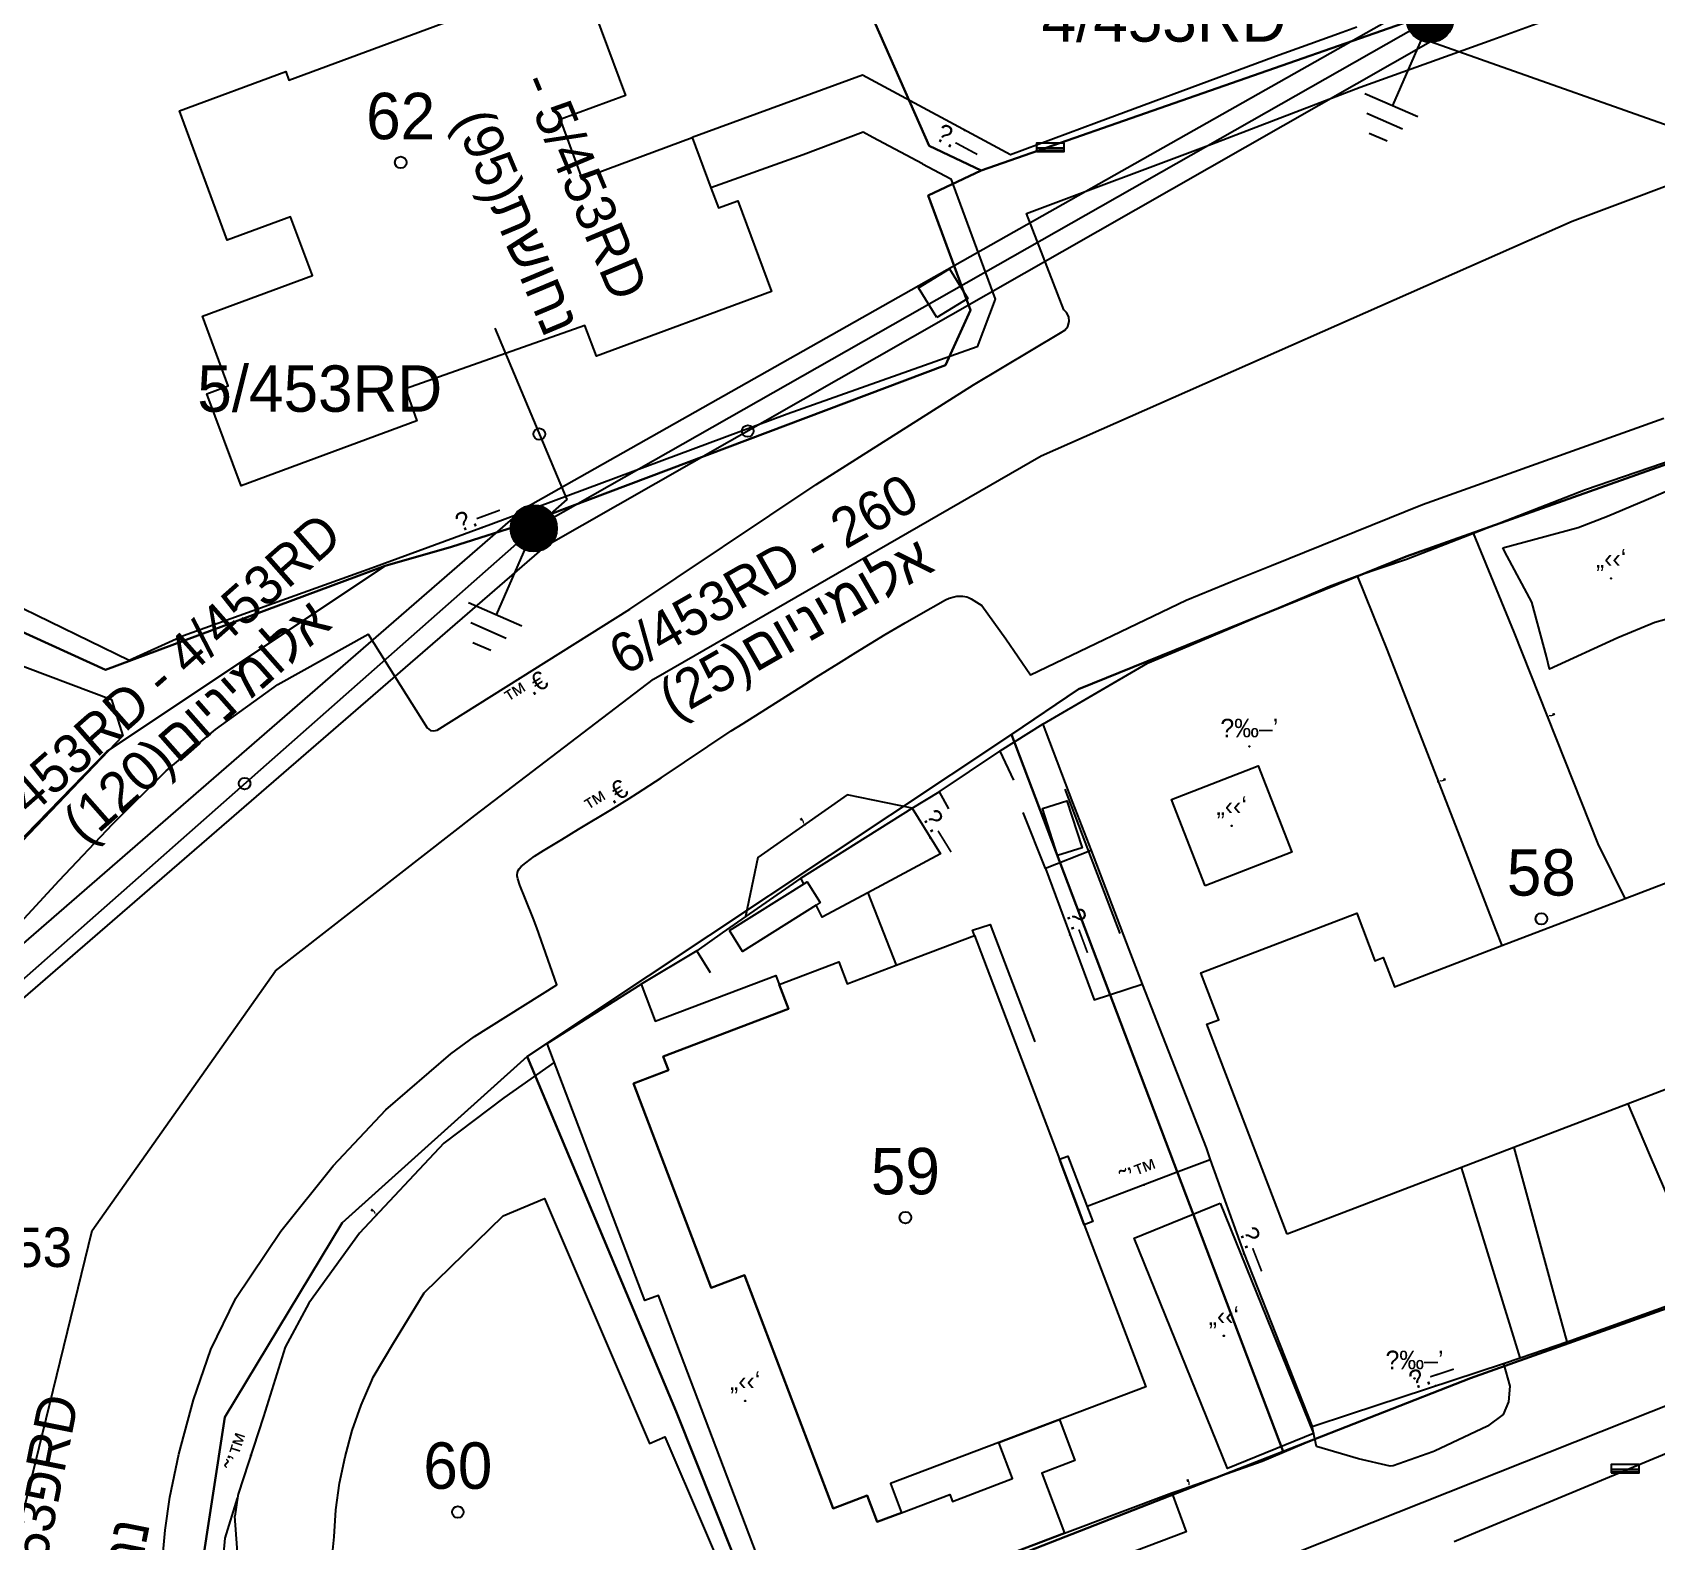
# Model space of a CAD drawing. Header units: metres. Extents: x 218299 to 220222, y 572714 to 574340.
# Drawn here: x 219449.9 to 219519.9, y 573747.2 to 573812.2 of the extents above; entities that cross this region are included whole.
import ezdxf
from ezdxf.enums import TextEntityAlignment as Align

# ---------------------------------------------------------------- set-up
doc = ezdxf.new("R2010")
doc.units = ezdxf.units.M
doc.header["$MEASUREMENT"] = 0
for name, color, linetype in [('1602', 44, 'Continuous'), ('1603', 44, 'Continuous'), ('6011', 10, 'Continuous'), ('6021', 110, 'Continuous'), ('6031', 254, 'Continuous'), ('6151', 102, 'CABLEUNDEXIST03'), ('6241', 7, 'Continuous'), ('6360', 7, 'Continuous'), ('6561', 7, 'Continuous'), ('6901', 3, 'Continuous'), ('6910', 102, 'Continuous'), ('6911', 3, 'Continuous'), ('A_POINTS', 2, 'Continuous'), ('M2200', 253, 'Continuous'), ('M2207', 253, 'Continuous'), ('M2401', 7, 'Continuous'), ('M2404', 7, 'Continuous'), ('M2407', 253, 'Continuous'), ('M2408', 253, 'Continuous'), ('M2412', 253, 'Continuous'), ('M2420', 253, 'Continuous'), ('M2601', 253, 'Continuous'), ('M2602', 253, 'Continuous'), ('M2605', 253, 'Continuous'), ('M2612', 253, 'Continuous'), ('M2804', 253, 'Continuous'), ('M5202', 253, 'Continuous')]:
    doc.layers.add(name, color=color, linetype=linetype)
doc.styles.add('HEBTXT', font='HEBTXT')
doc.styles.add('MAVAT_HEBTXT', font='HEBTXT')
doc.linetypes.add('CABLEUNDEXIST03', pattern='A,3.5,[222,elecad.shx,S=0.01,R=0,X=0,Y=0],1.5', length=5)

# ---------------------------------------------------------------- blocks, each defined once
blk = doc.blocks.new('6901')
at = {"layer": 'A_POINTS'}
blk.add_circle((0, 0), 0.25, dxfattribs=at)
at = {"color": 0, "style": 'HEBTXT', "flags": 1}
blk.add_attdef('CODE', (-2.918, 6.399), '', height=1.7, dxfattribs=at)
at = {"color": 0, "style": 'HEBTXT'}
for tag, p in [('PATH', (0.169, 4.708)), ('HTCH', (0.169, 2.708))]:
    blk.add_attdef(tag, text='', height=1.7, dxfattribs=at).set_placement(p, align=Align.MIDDLE_CENTER)
blk = doc.blocks.new('6910')
at = {"layer": 'A_POINTS'}
blk.add_circle((0, 0), 0.25, dxfattribs=at)
at = {"color": 0, "style": 'HEBTXT', "flags": 1}
blk.add_attdef('CODE', (-2.918, 6.399), '', height=1.7, dxfattribs=at)
at = {"color": 0, "style": 'HEBTXT'}
for tag, p in [('PATH', (0.169, 4.708)), ('HTCH', (0.169, 2.708))]:
    blk.add_attdef(tag, text='', height=1.7, dxfattribs=at).set_placement(p, align=Align.MIDDLE_CENTER)
blk = doc.blocks.new('6911')
at = {"layer": 'A_POINTS'}
blk.add_circle((0, 0), 0.25, dxfattribs=at)
at = {"color": 0, "style": 'HEBTXT', "flags": 1}
blk.add_attdef('CODE', (-2.918, 6.399), '', height=1.7, dxfattribs=at)
at = {"color": 0, "style": 'HEBTXT'}
for tag, p in [('PATH', (0.169, 4.708)), ('HTCH', (0.169, 2.708))]:
    blk.add_attdef(tag, text='', height=1.7, dxfattribs=at).set_placement(p, align=Align.MIDDLE_CENTER)
blk = doc.blocks.new('6360')
at = {"color": 0, "const_width": 1}
blk.add_lwpolyline([(-0.5, 0, 1), (0.5, 0, 1)], format="xyb", close=True, dxfattribs=at)
at = {"color": 0}
blk.add_circle((0, 0), 1, dxfattribs=at)
at = {"color": 0, "style": 'HEBTXT'}
blk.add_attdef('POLE_NUM', (1.8, 2.408), '', height=2, dxfattribs=at)
at = {"color": 0, "style": 'HEBTXT', "flags": 1}
blk.add_attdef('MAP_TYPE', (1.817, -0.394), '', height=2, dxfattribs=at)
blk = doc.blocks.new('6561')
at = {"color": 0}
blk.add_line((0, 0), (-1.62, -3.72), dxfattribs=at)
at = {"color": 0, "flags": 128}
for points in [[(-2.812, -3.202), (-0.519, -4.199)], [(-2.718, -4.061), (-1.185, -4.727)], [(-2.624, -4.919), (-1.851, -5.255)]]:
    blk.add_lwpolyline(points, dxfattribs=at)
at = {"color": 0, "style": 'HEBTXT'}
for tag, p in [('TYPE', (1.691, -1.644)), ('DESC', (1.691, -4.209))]:
    blk.add_attdef(tag, p, '', height=1.5, dxfattribs=at)
blk = doc.blocks.new('6241')
at = {"color": 0}
blk.add_lwpolyline([(-2, -1.2), (2, -1.2), (2, 1.2), (-2, 1.2)], close=True, dxfattribs=at)
blk.add_lwpolyline([(-2, -1.2), (2, -1.2), (2, 1.2), (-2, 1.2)], close=True, dxfattribs=at)
at = {"color": 0, "const_width": 0.48}
blk.add_lwpolyline([(-1.44, 0), (1.44, 0)], dxfattribs=at)
blk.add_lwpolyline([(-1.44, 0), (1.44, 0)], dxfattribs=at)
at = {"color": 0, "style": 'HEBTXT'}
blk.add_attdef('PIL_NAME', (2.42, 1.776), '', height=1.7, dxfattribs=at)
at = {"color": 0, "style": 'HEBTXT', "flags": 1}
for tag, p in [('TYPE', (2.43, -0.61)), ('MAP_TYPE', (2.423, -2.677))]:
    blk.add_attdef(tag, p, '', height=1.7, dxfattribs=at)
blk = doc.blocks.new('1603')
at = {"layer": 'A_POINTS'}
blk.add_circle((0, 0), 0.25, dxfattribs=at)
at = {"color": 0, "style": 'HEBTXT'}
blk.add_attdef('PARCEL_NUM', text='', height=2, dxfattribs=at).set_placement((0, 1), align=Align.CENTER)
at = {"color": 0, "style": 'HEBTXT', "flags": 1}
blk.add_attdef('LOT_NUM', text='', height=2, dxfattribs=at).set_placement((0, -2.5), align=Align.CENTER)
blk = doc.blocks.new('M2804')
blk.add_circle((0, 0), 0.025)
at = {"style": 'MAVAT_HEBTXT'}
blk.add_attdef('NAME', text='', height=0.8, dxfattribs=at).set_placement((0, 1.59), align=Align.MIDDLE)
blk = doc.blocks.new('M5202')
blk.add_lwpolyline([(-2, -0.53), (2, -0.53), (2, 0.67), (-2, 0.67)], close=True)
for points in [[(-2, 0), (2, 0)], [(-2, -0.33), (2, -0.33)]]:
    blk.add_lwpolyline(points)
at = {"style": 'MAVAT_HEBTXT', "flags": 1}
for tag, p in [('MARK', (0, 1.92)), ('HEIGHT', (0, -1.78)), ('NAME', (0, -4.35))]:
    blk.add_attdef(tag, text='', height=0.8, dxfattribs=at).set_placement(p, align=Align.MIDDLE)
blk = doc.blocks.new('M2404')
blk.add_circle((0, 0), 0.025)
at = {"style": 'MAVAT_HEBTXT'}
blk.add_attdef('NAME', text='', height=0.8, dxfattribs=at).set_placement((0, 1.59), align=Align.MIDDLE)
blk = doc.blocks.new('M2207')
blk.add_circle((0, 0), 0.025)
at = {"style": 'MAVAT_HEBTXT'}
blk.add_attdef('NAME', text='', height=0.8, dxfattribs=at).set_placement((0, 1.59), align=Align.MIDDLE)
blk = doc.blocks.new('M2601')
blk.add_circle((0, 0), 0.025)
at = {"style": 'MAVAT_HEBTXT'}
blk.add_attdef('NAME', text='', height=0.8, dxfattribs=at).set_placement((0, 1.59), align=Align.MIDDLE)
blk = doc.blocks.new('M2605')
blk.add_circle((0, 0), 0.025)
at = {"style": 'MAVAT_HEBTXT'}
blk.add_attdef('NAME', text='', height=0.8, dxfattribs=at).set_placement((0, 1.59), align=Align.MIDDLE)
blk = doc.blocks.new('M2612')
blk.add_circle((0, 0), 0.025)
at = {"style": 'MAVAT_HEBTXT'}
blk.add_attdef('NAME', text='', height=0.8, dxfattribs=at).set_placement((0, 1.59), align=Align.MIDDLE)
blk = doc.blocks.new('111')
at = {"layer": 'M2200'}
for points in [[(219473.397, 573815.177, 607.59), (219475.489, 573809.533, 607.695), (219472.674, 573808.49, 607.695), (219473.615, 573805.95, 607.8), (219478.376, 573807.714, 607.695), (219478.376, 573807.714, 607.695), (219479.177, 573805.552, 607.545), (219479.498, 573804.687, 607.485), (219480.334, 573804.997, 607.59), (219481.782, 573801.088, 607.59), (219474.248, 573798.296, 607.59), (219473.746, 573799.618, 607.634), (219466.014, 573796.888, 607.739), (219466.498, 573795.509, 607.695), (219458.925, 573792.703, 607.59), (219457.452, 573796.68, 607.695), (219458.372, 573797.021, 607.695), (219457.261, 573800.02, 607.8), (219461.998, 573801.776, 607.695), (219461.061, 573804.306, 607.8), (219458.331, 573803.294, 607.8), (219458.328, 573803.302, 607.8), (219456.265, 573808.872, 607.695), (219460.848, 573810.57, 607.695), (219460.988, 573810.193, 607.695), (219468.909, 573813.128, 607.695)], [(219462.819, 573746.263, 597.788), (219462.932, 573747.411, 597.874), (219463.014, 573748.575, 597.892), (219463.172, 573749.73, 597.93), (219463.407, 573750.872, 597.988), (219463.717, 573751.994, 598.065), (219464.1, 573753.092, 598.162), (219464.555, 573754.16, 598.277), (219464.621, 573754.299, 598.294), (219465.504, 573755.796, 598.282), (219466.409, 573757.278, 598.345), (219466.823, 573757.939, 598.399), (219470.226, 573761.245, 598.294), (219472.001, 573762, 598.294), (219476.536, 573751.442, 598.399), (219477.19, 573751.723, 598.399), (219480.496, 573744.027, 597.139)]]:
    blk.add_polyline3d(points, dxfattribs=at)
for points in [[(219504.012, 573760.456, 599.22), (219500.554, 573769.505, 599.43), (219501.067, 573769.701, 599.43), (219500.295, 573771.721, 598.59), (219507.015, 573774.289, 598.59), (219507.798, 573772.24, 599.325), (219508.16, 573772.379, 599.325), (219508.64, 573771.123, 599.325), (219513.273, 573772.894, 599.118), (219518.586, 573774.925, 598.88), (219525.081, 573777.408, 598.59), (219525.081, 573777.408, 598.59), (219525.836, 573775.433, 599.377), (219526.176, 573775.562, 599.377), (219529.592, 573766.626, 599.272), (219522.47, 573763.904, 599.272), (219522.064, 573763.749, 599.272), (219520.861, 573766.897, 599.377), (219518.716, 573766.077, 599.357), (219513.791, 573764.194, 599.311), (219511.535, 573763.332, 599.29)], [(219490.543, 573773.336, 602.002), (219494.203, 573763.689, 601.898), (219494.966, 573761.677, 601.877), (219494.966, 573761.677, 601.877), (219495.273, 573760.866, 601.868), (219497.922, 573753.885, 601.792), (219491.588, 573751.482, 601.913), (219486.917, 573749.71, 602.002), (219487.392, 573748.458, 600.532), (219487.392, 573748.458, 600.532), (219486.348, 573748.062, 600.532), (219486.348, 573748.062, 600.532), (219485.917, 573749.199, 601.897), (219485.917, 573749.199, 601.897), (219484.441, 573748.639, 601.897), (219484.441, 573748.639, 601.897), (219480.629, 573758.69, 602.212), (219480.629, 573758.69, 602.212), (219479.187, 573758.142, 596.962), (219479.187, 573758.142, 596.962), (219475.844, 573766.954, 596.962), (219475.844, 573766.954, 596.962), (219477.346, 573767.524, 602.212), (219477.346, 573767.524, 602.212), (219477.121, 573768.119, 602.212), (219477.121, 573768.119, 602.212), (219482.517, 573770.166, 602.212), (219482.517, 573770.166, 602.212), (219482.115, 573771.226, 601.582), (219482.115, 573771.226, 601.582), (219484.69, 573772.203, 601.477), (219485.051, 573771.252, 602.212), (219487.157, 573772.051, 602.132)]]:
    blk.add_polyline3d(points, close=True, dxfattribs=at)
at = {"layer": 'M2207'}
for points in [[(219513.313, 573790.037, 599.167), (219516.564, 573790.917, 599.01), (219517.829, 573791.397, 599.064), (219519.489, 573792.113, 599.205), (219520.321, 573792.467, 599.272), (219520.737, 573791.457, 599.272), (219522.051, 573788.863, 599.325), (219522.815, 573787.412, 599.325), (219522.201, 573787.349, 599.22), (219520.697, 573787.044, 599.01), (219519.869, 573786.82, 598.925), (219518.268, 573786.164, 598.905), (219515.331, 573784.813, 599.01), (219515.195, 573785.353, 598.905), (219514.558, 573787.701, 598.905), (219513.506, 573789.675, 599.115)], [(219500.481, 573775.466, 597.802), (219499.027, 573779.187, 597.802), (219502.766, 573780.649, 597.697), (219504.221, 573776.928, 597.487)], [(219494.122, 573776.772, 595.387), (219493.469, 573778.799, 595.387), (219494.522, 573779.138, 595.335), (219495.175, 573777.111, 595.335), (219494.122, 573776.772, 595.387)], [(219479.972, 573773.546, 595.177), (219483.327, 573775.651, 595.177), (219483.893, 573774.75, 595.177), (219483.716, 573774.639, 595.177), (219483.716, 573774.639, 595.177), (219480.538, 573772.645, 595.177), (219479.972, 573773.546, 595.177)], [(219495.273, 573760.866, 598.275), (219494.203, 573763.689, 598.275), (219494.565, 573763.826, 597.96), (219495.636, 573761.004, 597.96), (219495.273, 573760.866, 598.275)], [(219501.134, 573761.79, 597.645), (219505.147, 573751.866, 597.645), (219501.441, 573750.367, 597.645), (219497.428, 573760.292, 597.645), (219501.134, 573761.79, 597.645)]]:
    blk.add_polyline3d(points, close=True, dxfattribs=at)
blk.add_polyline3d([(219482.516, 573743.053, 595.702), (219476.912, 573757.824, 595.807), (219476.324, 573757.601, 595.597), (219472.124, 573768.673, 595.387), (219476.178, 573771.236, 595.387), (219476.178, 573771.236, 595.387), (219476.775, 573769.641, 595.597), (219481.969, 573771.611, 595.597), (219482.115, 573771.226, 595.597), (219482.517, 573770.166, 595.597), (219477.121, 573768.119, 595.492), (219477.346, 573767.524, 595.492), (219475.844, 573766.954, 596.227), (219479.187, 573758.142, 596.227), (219480.629, 573758.69, 596.437), (219484.441, 573748.639, 596.437), (219485.917, 573749.199, 596.437), (219486.348, 573748.062, 596.437), (219487.392, 573748.458, 597.487), (219489.479, 573749.249, 597.487), (219489.594, 573748.946, 597.487), (219492.178, 573749.926, 597.802), (219491.588, 573751.482, 597.907), (219494.197, 573752.472, 597.907), (219494.868, 573750.702, 597.592), (219493.436, 573750.159, 597.697), (219494.419, 573747.569, 597.172), (219494.419, 573747.569, 597.172), (219494.419, 573747.569, 597.172), (219482.516, 573743.053, 595.702)], dxfattribs=at)
at = {"layer": 'M2401'}
for points in [[(219455.525, 573746.281, 598.852), (219455.651, 573747.708, 598.852), (219455.858, 573749.125, 598.852), (219456.241, 573750.974, 598.852), (219456.875, 573753.321, 598.852), (219457.619, 573755.487, 598.852), (219458.699, 573757.708, 598.852), (219460.641, 573760.595, 598.852), (219462.891, 573763.406, 598.852), (219465.158, 573765.826, 598.852), (219467.968, 573768.225, 598.852), (219468.98, 573768.972, 598.852), (219472.533, 573771.203, 598.852), (219471.675, 573773.664, 598.852), (219471.511, 573774.074, 598.852), (219471.182, 573774.892, 598.852), (219470.935, 573775.506, 598.852), (219470.851, 573775.768, 598.852), (219470.825, 573775.9, 598.852), (219470.822, 573775.947, 598.852), (219470.835, 573776.044, 598.852), (219470.873, 573776.138, 598.852), (219470.909, 573776.198, 598.852), (219471.003, 573776.303, 598.852), (219471.194, 573776.462, 598.852), (219471.576, 573776.745, 598.852), (219471.961, 573776.997, 598.852), (219472.745, 573777.471, 598.852), (219473.473, 573777.911, 598.852), (219474.931, 573778.787, 598.852), (219475.655, 573779.233, 598.852), (219476.013, 573779.461, 598.852), (219477.027, 573780.126, 598.852), (219479.038, 573781.479, 598.852), (219480.051, 573782.146, 598.852), (219480.562, 573782.473, 598.852), (219483.231, 573784.153, 598.852), (219483.717, 573784.458, 598.852), (219484.69, 573785.068, 598.852), (219485.42, 573785.525, 598.852), (219486.694, 573786.304, 598.852), (219487.553, 573786.81, 598.852), (219488.129, 573787.142, 598.852), (219489.288, 573787.794, 598.852), (219489.44, 573787.865, 598.852), (219489.662, 573787.931, 598.852), (219489.777, 573787.95, 598.852), (219489.951, 573787.958, 598.852), (219490.037, 573787.952, 598.852), (219490.202, 573787.92, 598.852), (219490.28, 573787.892, 598.852), (219490.39, 573787.837, 598.852), (219490.855, 573787.548, 598.852), (219491.892, 573786.117, 598.852), (219492.959, 573784.572, 598.852), (219499.661, 573787.789, 598.852), (219501.91, 573788.697, 598.852), (219503.34, 573789.274, 598.852), (219509.848, 573791.899, 598.852), (219520.256, 573795.619, 598.852)], [(219447.238, 573771.543, 592.209), (219451.084, 573775.701, 592.209), (219453.395, 573778.147, 592.209), (219455.69, 573780.424, 592.209), (219457.822, 573782.207, 592.209), (219460.512, 573784.149, 592.209), (219464.397, 573786.314, 592.209), (219466.951, 573782.275, 592.209), (219467.085, 573782.164, 592.209), (219467.231, 573782.148, 592.209), (219467.374, 573782.174, 592.209), (219475.683, 573787.395, 592.209), (219483.72, 573792.768, 592.209), (219490.495, 573797.068, 592.209), (219494.245, 573799.302, 592.209), (219494.427, 573799.412, 592.209), (219494.557, 573799.581, 592.209), (219494.617, 573799.785, 592.209), (219494.599, 573799.995, 592.209), (219494.505, 573800.183, 592.209), (219494.383, 573800.3, 592.209), (219492.779, 573804.442, 592.209), (219500.749, 573807.435, 592.209), (219507.16, 573809.895, 592.209), (219512.887, 573811.949, 592.209), (219517.3, 573813.547, 592.209)]]:
    blk.add_polyline3d(points, dxfattribs=at)
at = {"layer": 'M2404'}
for points in [[(219455.525, 573746.281, 598.852), (219455.651, 573747.708, 598.852), (219455.858, 573749.125, 598.852), (219456.241, 573750.974, 598.852), (219456.875, 573753.321, 598.852), (219457.619, 573755.487, 598.852), (219458.699, 573757.708, 598.852), (219460.641, 573760.595, 598.852), (219462.891, 573763.406, 598.852), (219465.158, 573765.826, 598.852), (219467.968, 573768.225, 598.852), (219468.98, 573768.972, 598.852), (219472.533, 573771.203, 598.852), (219471.675, 573773.664, 598.852), (219471.511, 573774.074, 598.852), (219471.182, 573774.892, 598.852), (219470.935, 573775.506, 598.852), (219470.851, 573775.768, 598.852), (219470.825, 573775.9, 598.852), (219470.822, 573775.947, 598.852), (219470.835, 573776.044, 598.852), (219470.873, 573776.138, 598.852), (219470.909, 573776.198, 598.852), (219471.003, 573776.303, 598.852), (219471.194, 573776.462, 598.852), (219471.576, 573776.745, 598.852), (219471.961, 573776.997, 598.852), (219472.745, 573777.471, 598.852), (219473.473, 573777.911, 598.852), (219474.931, 573778.787, 598.852), (219475.655, 573779.233, 598.852), (219476.013, 573779.461, 598.852), (219477.027, 573780.126, 598.852), (219479.038, 573781.479, 598.852), (219480.051, 573782.146, 598.852), (219480.562, 573782.473, 598.852), (219483.231, 573784.153, 598.852), (219483.717, 573784.458, 598.852), (219484.69, 573785.068, 598.852), (219485.42, 573785.525, 598.852), (219486.694, 573786.304, 598.852), (219487.553, 573786.81, 598.852), (219488.129, 573787.142, 598.852), (219489.288, 573787.794, 598.852), (219489.44, 573787.865, 598.852), (219489.662, 573787.931, 598.852), (219489.777, 573787.95, 598.852), (219489.951, 573787.958, 598.852), (219490.037, 573787.952, 598.852), (219490.202, 573787.92, 598.852), (219490.28, 573787.892, 598.852), (219490.39, 573787.837, 598.852), (219490.855, 573787.548, 598.852), (219491.892, 573786.117, 598.852), (219492.959, 573784.572, 598.852), (219499.661, 573787.789, 598.852), (219501.91, 573788.697, 598.852), (219503.34, 573789.274, 598.852), (219509.848, 573791.899, 598.852), (219520.256, 573795.619, 598.852)], [(219447.238, 573771.543, 592.209), (219451.084, 573775.701, 592.209), (219453.395, 573778.147, 592.209), (219455.69, 573780.424, 592.209), (219457.822, 573782.207, 592.209), (219460.512, 573784.149, 592.209), (219464.397, 573786.314, 592.209), (219466.951, 573782.275, 592.209), (219467.085, 573782.164, 592.209), (219467.231, 573782.148, 592.209), (219467.374, 573782.174, 592.209), (219475.683, 573787.395, 592.209), (219483.72, 573792.768, 592.209), (219490.495, 573797.068, 592.209), (219494.245, 573799.302, 592.209), (219494.427, 573799.412, 592.209), (219494.557, 573799.581, 592.209), (219494.617, 573799.785, 592.209), (219494.599, 573799.995, 592.209), (219494.505, 573800.183, 592.209), (219494.383, 573800.3, 592.209), (219492.779, 573804.442, 592.209), (219500.749, 573807.435, 592.209), (219507.16, 573809.895, 592.209), (219512.887, 573811.949, 592.209), (219517.3, 573813.547, 592.209)]]:
    blk.add_polyline3d(points, dxfattribs=at)
at = {"layer": 'M2407'}
for points in [[(219488.298, 573806.585, 593.379), (219486.158, 573807.724, 593.274), (219485.742, 573807.947, 593.274), (219483.152, 573806.978, 593.169), (219479.177, 573805.552, 592.959)], [(219513.791, 573764.194, 595.511), (219515.569, 573757.644, 595.347)], [(219511.676, 573762.875, 595.5), (219511.535, 573763.332, 595.511)], [(219514.065, 573755.127, 595.301), (219511.676, 573762.875, 595.5)], [(219515.569, 573757.644, 595.347), (219516.065, 573755.817, 595.301)], [(219513.338, 573754.888, 595.177), (219513.616, 573753.909, 595.177), (219513.56, 573753.229, 595.177), (219513.32, 573752.696, 595.177), (219512.646, 573752.18, 595.177), (219510.366, 573751.111, 595.177)], [(219510.366, 573751.111, 595.177), (219510.293, 573751.077, 595.177), (219508.585, 573750.471, 595.072), (219508.456, 573750.469, 595.072), (219507.087, 573750.773, 595.072), (219505.275, 573751.313, 595.177), (219505.207, 573751.642, 595.177)], [(219511.221, 573747.216, 595.066), (219511.968, 573747.531, 595.091), (219520.367, 573751.021, 595.241)]]:
    blk.add_polyline3d(points, dxfattribs=at)
blk.add_polyline3d([(219488.912, 573799.957, 593.122), (219488.123, 573801.241, 593.103), (219489.465, 573802.065, 593.128), (219490.254, 573800.781, 593.147)], close=True, dxfattribs=at)
at = {"layer": 'M2408'}
for points in [[(219489.011, 573779.53, 593.752), (219491.631, 573781.282, 593.752)], [(219479.657, 573773.45, 593.595), (219478.576, 573772.678, 593.595)], [(219464.383, 573731.989, 592.905), (219461.944, 573732.755, 592.905), (219461.939, 573732.756, 592.905), (219461.554, 573732.891, 592.905), (219461.203, 573733.097, 592.905), (219461.005, 573733.275, 592.905), (219460.899, 573733.369, 592.905), (219460.653, 573733.694, 592.905), (219460.518, 573733.976, 592.905), (219460.476, 573734.061, 592.905), (219458.695, 573738.833, 592.905), (219458.692, 573738.844, 592.905), (219458.418, 573740.245, 592.905), (219458.222, 573741.658, 592.905), (219458.106, 573743.081, 592.905), (219458.07, 573744.507, 592.905), (219458.114, 573745.934, 592.905), (219458.238, 573747.355, 592.905), (219458.766, 573749.077, 592.905)]]:
    blk.add_polyline3d(points, dxfattribs=at)
at = {"layer": 'M2412'}
blk.add_polyline3d([(219483.072, 573741.355, 596.7), (219482.386, 573743.002, 596.7), (219482.516, 573743.053, 596.7), (219494.419, 573747.569, 595.545), (219499.051, 573749.31, 594.705), (219499.66, 573747.626, 594.705), (219490.516, 573744.169, 595.805)], close=True, dxfattribs=at)
at = {"layer": 'M2420'}
for points in [[(219452.41, 573726.81), (219453.91, 573727.31), (219462.41, 573729.88), (219475.2, 573732.81), (219482.41, 573736.88), (219497.8, 573744.12), (219523, 573754.12), (219524.91, 573754.62), (219529.41, 573753.38), (219539.41, 573756.19), (219583.5, 573772.5), (219589.5, 573774.38), (219594.5, 573777.88), (219595.7, 573786.81), (219604.59, 573791.19), (219643, 573806.12), (219654.5, 573811.12), (219664.2, 573818.38), (219700.8, 573830.62), (219741.3, 573842), (219762, 573846.81)], [(219452.41, 573726.81), (219451.2, 573729.12), (219448.7, 573736.88), (219449.3, 573747.5), (219452.5, 573760.62), (219460.41, 573771.81), (219469, 573778.5), (219476.7, 573784.38), (219493.41, 573794), (219516.3, 573804.12), (219554.09, 573818.31), (219580.297, 573827.43), (219581.219, 573827.842), (219582.058, 573828.404), (219582.789, 573829.101), (219583.392, 573829.912), (219583.848, 573830.813), (219584.145, 573831.779), (219584.273, 573832.781), (219584.23, 573833.79), (219584.015, 573834.777)]]:
    blk.add_lwpolyline(points, dxfattribs=at)
at = {"layer": 'M2601'}
for points in [[(219518.586, 573774.925, 596.482), (219517.422, 573777.275, 596.692), (219513.794, 573786.406, 596.482), (219512.053, 573790.676, 596.482)], [(219507.027, 573788.827, 596.902), (219508.051, 573786.299, 596.902)], [(219508.051, 573786.299, 596.902), (219508.292, 573785.702, 596.902), (219511.474, 573777.543, 596.482), (219513.001, 573773.596, 596.482)], [(219440.493, 573782.222, 593.218), (219443.658, 573783.417, 593.218), (219447.774, 573784.866, 593.323), (219448.837, 573785.19, 593.323), (219453.333, 573783.496, 593.428)], [(219487.847, 573778.818, 594.075), (219485.051, 573779.388, 594.075), (219481.206, 573776.687, 593.97), (219480.664, 573774.146, 593.866)], [(219494.432, 573779.644, 597.532), (219495.455, 573776.956, 597.532), (219496.804, 573773.412, 597.532)], [(219485.946, 573775.173, 595.091), (219487.157, 573772.051, 595.091)], [(219513.001, 573773.596, 596.482), (219513.273, 573772.894, 596.482)], [(219472.43, 573767.866, 594.898), (219470.257, 573766.329, 594.898), (219467.669, 573764.382, 594.898), (219464.027, 573760.509, 594.898), (219461.848, 573757.483, 594.898), (219460.832, 573755.592, 594.898), (219459.888, 573752.603, 595.292), (219459.888, 573752.603, 595.292)], [(219519.656, 573763.884, 597.01), (219518.716, 573766.077, 597.067)], [(219500.7, 573763.669, 597.54), (219499.088, 573763.058, 597.54)], [(219514.065, 573755.127, 596.647), (219516.065, 573755.817, 596.647), (219516.249, 573755.881, 596.647), (219522.172, 573758.014, 596.857), (219522.172, 573758.014, 596.857), (219519.656, 573763.884, 597.01)], [(219496.607, 573762.116, 597.54), (219495.389, 573761.654, 597.54)], [(219505.207, 573751.642, 596.91), (219505.097, 573752.176, 596.91)], [(219494.419, 573747.569, 596.91), (219499.051, 573749.31, 596.91), (219499.302, 573749.398, 596.91), (219502.942, 573750.674, 596.91), (219505.207, 573751.642, 596.91), (219505.207, 573751.642, 596.91)], [(219458.807, 573749.263, 595.113), (219458.807, 573749.263, 595.113), (219458.783, 573749.189, 595.108), (219458.652, 573748.302, 594.898)], [(219459.477, 573741.654, 594.855), (219459.036, 573743.238, 594.855), (219458.652, 573748.302, 594.898)]]:
    blk.add_polyline3d(points, dxfattribs=at)
at = {"layer": 'M2602'}
for points in [[(219493.489, 573782.439, 595.192), (219491.631, 573781.282, 595.192), (219492.213, 573780.026, 595.192)], [(219487.847, 573778.818, 595.02), (219489.011, 573779.53, 595.125), (219489.011, 573779.53, 595.125), (219489.414, 573778.784, 595.125)], [(219493.595, 573776.214, 595.125), (219492.638, 573778.638, 595.125)], [(219490.543, 573773.336, 595.091), (219490.46, 573773.559, 595.091), (219491.216, 573773.806, 595.196), (219493.14, 573768.756, 595.196)]]:
    blk.add_polyline3d(points, dxfattribs=at)
at = {"layer": 'M2605'}
for points in [[(219507.017, 573812.473, 593.953), (219506.386, 573812.246, 593.953)], [(219504.989, 573811.745, 593.953), (219503.519, 573811.218, 593.953), (219495.801, 573808.35, 593.953), (219492.089, 573806.971, 593.743), (219485.718, 573810.408, 593.323), (219478.376, 573807.714, 593.323)], [(219506.386, 573812.246, 593.953), (219504.989, 573811.745, 593.953)], [(219488.298, 573806.585, 593.638), (219488.298, 573806.585, 593.638), (219489.519, 573805.945, 593.638), (219491.436, 573800.751, 593.638), (219490.66, 573798.701, 593.638), (219482.467, 573795.802, 593.428), (219469.685, 573791.048, 593.428), (219464.559, 573789.165, 593.428), (219456.443, 573786.241, 593.428), (219454.098, 573785.185, 593.428), (219448.968, 573787.684, 593.218), (219439.677, 573784.408, 592.798)], [(219505.333, 573788.17, 595.209), (219505.848, 573788.388, 595.222), (219507.027, 573788.827, 595.298), (219509.155, 573789.551, 595.432), (219512.053, 573790.676, 595.354), (219516.875, 573792.547, 595.222), (219521.286, 573794.067, 595.222), (219521.286, 573794.067, 595.222), (219529.804, 573797.001, 595.222), (219531.497, 573792.553, 595.356), (219531.497, 573792.553, 595.356), (219532.388, 573790.213, 595.426), (219532.431, 573790.1, 595.429), (219532.474, 573789.986, 595.432), (219532.501, 573789.911, 595.432)], [(219499.505, 573785.699, 595.053), (219505.333, 573788.17, 595.209)], [(219493.489, 573782.439, 595.224), (219498.001, 573785.061, 595.012), (219499.505, 573785.699, 595.053)], [(219453.333, 573783.496, 593.218), (219453.826, 573781.931, 593.218), (219446.36, 573774.143, 593.218), (219443.398, 573770.289, 593.428), (219439.676, 573769.281, 593.428), (219439.676, 573769.281, 593.428), (219439.197, 573768.066, 593.234), (219438.23, 573765.609, 592.842), (219438.228, 573765.606, 592.841)], [(219493.489, 573782.439, 595.222), (219493.617, 573782.101, 595.222), (219494.77, 573779.065, 595.222), (219495.561, 573776.993, 595.291), (219497.188, 573772.732, 595.432), (219497.188, 573772.732, 595.432), (219497.773, 573771.229, 595.469), (219500.52, 573764.175, 595.642), (219500.7, 573763.669, 595.619), (219502.142, 573759.639, 595.432), (219505.097, 573752.176, 595.432), (219505.097, 573752.176, 595.432), (219506.747, 573752.719, 595.394)], [(219483.052, 573775.798, 594.292), (219487.847, 573778.818, 594.39), (219487.847, 573778.818, 594.39), (219489.067, 573776.845, 594.495), (219485.946, 573775.173, 594.285), (219483.972, 573774.116, 594.18), (219483.716, 573774.639, 594.18)], [(219495.561, 573776.993, 594.705), (219493.595, 573776.214, 594.81), (219493.595, 573776.214, 594.81), (219495.697, 573770.553, 594.915), (219497.773, 573771.229, 594.915)], [(219483.052, 573775.798, 593.865), (219483.052, 573775.798, 593.865), (219479.657, 573773.45, 593.946), (219479.657, 573773.45, 593.946)], [(219483.187, 573775.563, 594.27), (219483.052, 573775.798, 594.292)], [(219479.157, 573771.726, 594.09), (219478.576, 573772.678, 594.18), (219478.576, 573772.678, 594.18), (219476.178, 573771.236, 594.18)], [(219506.747, 573752.719, 595.394), (219513.338, 573754.888, 595.24), (219514.065, 573755.127, 595.222)]]:
    blk.add_polyline3d(points, dxfattribs=at)
at = {"layer": 'M2612'}
for points in [[(219499.088, 573763.058, 597.54), (219496.607, 573762.116, 597.54)], [(219459.888, 573752.603, 595.23), (219458.807, 573749.263, 595.125)]]:
    blk.add_polyline3d(points, dxfattribs=at)
at = {"layer": 'M2207'}
ref = blk.add_blockref('M2207', (219517.976, 573788.719), dxfattribs=dict(at, xscale=0.5, yscale=0.5, zscale=0.5))
ref.add_attrib('NAME', '„‹‹‘', dxfattribs={"layer": '0', "height": 0.8, "style": 'MAVAT_HEBTXT'}).set_placement((219517.976, 573789.514), align=Align.MIDDLE)
ref = blk.add_blockref('M2207', (219501.624, 573778.058), dxfattribs=dict(at, xscale=0.5, yscale=0.5, zscale=0.5))
ref.add_attrib('NAME', '„‹‹‘', dxfattribs={"layer": '0', "height": 0.8, "style": 'MAVAT_HEBTXT'}).set_placement((219501.624, 573778.853), align=Align.MIDDLE)
ref = blk.add_blockref('M2207', (219501.288, 573756.079), dxfattribs=dict(at, xscale=0.5, yscale=0.5, zscale=0.5))
ref.add_attrib('NAME', '„‹‹‘', dxfattribs={"layer": '0', "height": 0.8, "style": 'MAVAT_HEBTXT'}).set_placement((219501.288, 573756.875), align=Align.MIDDLE)
ref = blk.add_blockref('M2207', (219480.653, 573753.274), dxfattribs=dict(at, xscale=0.5, yscale=0.5, zscale=0.5))
ref.add_attrib('NAME', '„‹‹‘', dxfattribs={"layer": '0', "height": 0.8, "style": 'MAVAT_HEBTXT'}).set_placement((219480.653, 573754.07), align=Align.MIDDLE)
at = {"layer": 'M2404'}
ref = blk.add_blockref('M2404', (219470.903, 573784.391), dxfattribs=dict(at, xscale=0.5, yscale=0.5, zscale=0.5))
ref.add_attrib('NAME', '™.€', dxfattribs={"layer": '0', "height": 0.8, "rotation": 32.14285, "style": 'MAVAT_HEBTXT'}).set_placement((219471.195, 573783.926), align=Align.MIDDLE)
ref = blk.add_blockref('M2404', (219474.931, 573778.787), dxfattribs=dict(at, xscale=0.5, yscale=0.5, zscale=0.5))
ref.add_attrib('NAME', '™.€', dxfattribs={"layer": '0', "height": 0.8, "rotation": 31.67977, "style": 'MAVAT_HEBTXT'}).set_placement((219474.642, 573779.255), align=Align.MIDDLE)
at = {"layer": 'M2601'}
ref = blk.add_blockref('M2601', (219515.243, 573782.761), dxfattribs=dict(at, xscale=0.5, yscale=0.5, zscale=0.5))
ref.add_attrib('NAME', '‚', dxfattribs={"layer": '0', "height": 0.8, "rotation": 291.67086, "style": 'MAVAT_HEBTXT'}).set_placement((219515.754, 573782.964), align=Align.MIDDLE)
ref = blk.add_blockref('M2601', (219510.534, 573779.953), dxfattribs=dict(at, xscale=0.5, yscale=0.5, zscale=0.5))
ref.add_attrib('NAME', '‚', dxfattribs={"layer": '0', "height": 0.8, "rotation": 291.30101, "style": 'MAVAT_HEBTXT'}).set_placement((219511.047, 573780.153), align=Align.MIDDLE)
ref = blk.add_blockref('M2601', (219483.232, 573778.11), dxfattribs=dict(at, xscale=0.5, yscale=0.5, zscale=0.5))
ref.add_attrib('NAME', '‚', dxfattribs={"layer": '0', "height": 0.8, "rotation": 35.08625, "style": 'MAVAT_HEBTXT'}).set_placement((219482.916, 573778.56), align=Align.MIDDLE)
ref = blk.add_blockref('M2601', (219464.774, 573761.304), dxfattribs=dict(at, xscale=0.5, yscale=0.5, zscale=0.5))
ref.add_attrib('NAME', '‚', dxfattribs={"layer": '0', "height": 0.8, "rotation": 46.75068, "style": 'MAVAT_HEBTXT'}).set_placement((219464.373, 573761.681), align=Align.MIDDLE)
ref = blk.add_blockref('M2601', (219499.824, 573749.581), dxfattribs=dict(at, xscale=0.5, yscale=0.5, zscale=0.5))
ref.add_attrib('NAME', '‚', dxfattribs={"layer": '0', "height": 0.8, "rotation": 19.31067, "style": 'MAVAT_HEBTXT'}).set_placement((219499.642, 573750.1), align=Align.MIDDLE)
at = {"layer": 'M2605'}
ref = blk.add_blockref('M2605', (219490.109, 573808.039), dxfattribs=dict(at, xscale=0.5, yscale=0.5, zscale=0.5))
ref.add_attrib('NAME', '\x9a.—', dxfattribs={"layer": '0', "height": 0.8, "rotation": 331.65401, "style": 'MAVAT_HEBTXT'}).set_placement((219489.848, 573807.555), align=Align.MIDDLE)
ref = blk.add_blockref('M2605', (219469.313, 573790.912), dxfattribs=dict(at, xscale=0.5, yscale=0.5, zscale=0.5))
ref.add_attrib('NAME', '\x9a.—', dxfattribs={"layer": '0', "height": 0.8, "rotation": 20.17616, "style": 'MAVAT_HEBTXT'}).set_placement((219469.123, 573791.428), align=Align.MIDDLE)
ref = blk.add_blockref('M2605', (219488.642, 573777.533), dxfattribs=dict(at, xscale=0.5, yscale=0.5, zscale=0.5))
ref.add_attrib('NAME', '\x9a.—', dxfattribs={"layer": '0', "height": 0.8, "rotation": 301.72242, "style": 'MAVAT_HEBTXT'}).set_placement((219489.109, 573777.822), align=Align.MIDDLE)
ref = blk.add_blockref('M2605', (219494.658, 573773.353), dxfattribs=dict(at, xscale=0.5, yscale=0.5, zscale=0.5))
ref.add_attrib('NAME', '\x9a.—', dxfattribs={"layer": '0', "height": 0.8, "rotation": 290.37268, "style": 'MAVAT_HEBTXT'}).set_placement((219495.173, 573773.544), align=Align.MIDDLE)
ref = blk.add_blockref('M2605', (219502.151, 573759.614), dxfattribs=dict(at, xscale=0.5, yscale=0.5, zscale=0.5))
ref.add_attrib('NAME', '\x9a.—', dxfattribs={"layer": '0', "height": 0.8, "rotation": 291.27389, "style": 'MAVAT_HEBTXT'}).set_placement((219502.664, 573759.814), align=Align.MIDDLE)
ref = blk.add_blockref('M2605', (219510.406, 573753.923), dxfattribs=dict(at, xscale=0.5, yscale=0.5, zscale=0.5))
ref.add_attrib('NAME', '\x9a.—', dxfattribs={"layer": '0', "height": 0.8, "rotation": 18.21819, "style": 'MAVAT_HEBTXT'}).set_placement((219510.234, 573754.446), align=Align.MIDDLE)
at = {"layer": 'M2612'}
ref = blk.add_blockref('M2612', (219497.847, 573762.587), dxfattribs=dict(at, xscale=0.5, yscale=0.5, zscale=0.5))
ref.add_attrib('NAME', '˜’™', dxfattribs={"layer": '0', "height": 0.8, "rotation": 20.7736, "style": 'MAVAT_HEBTXT'}).set_placement((219497.652, 573763.101), align=Align.MIDDLE)
ref = blk.add_blockref('M2612', (219459.348, 573750.933), dxfattribs=dict(at, xscale=0.5, yscale=0.5, zscale=0.5))
ref.add_attrib('NAME', '˜’™', dxfattribs={"layer": '0', "height": 0.8, "rotation": 72.06098, "style": 'MAVAT_HEBTXT'}).set_placement((219458.824, 573751.103), align=Align.MIDDLE)
at = {"layer": 'M2804'}
ref = blk.add_blockref('M2804', (219502.386, 573781.479, 611.786), dxfattribs=dict(at, xscale=0.5, yscale=0.5, zscale=0.5))
ref.add_attrib('NAME', '\x8d‰–’', dxfattribs={"layer": '0', "height": 0.8, "style": 'MAVAT_HEBTXT'}).set_placement((219502.386, 573782.274, 611.786), align=Align.MIDDLE)
ref = blk.add_blockref('M2804', (219509.505, 573754.246, 607.166), dxfattribs=dict(at, xscale=0.5, yscale=0.5, zscale=0.5))
ref.add_attrib('NAME', '\x8d‰–’', dxfattribs={"layer": '0', "height": 0.8, "style": 'MAVAT_HEBTXT'}).set_placement((219509.505, 573755.042, 607.166), align=Align.MIDDLE)
at = {"layer": 'M5202', "xscale": 0.3, "yscale": 0.3, "zscale": 0.3}
for p in [(219493.806, 573807.276, 593.642), (219518.583, 573750.333, 595.196)]:
    blk.add_blockref('M5202', p, dxfattribs=at)

msp = doc.modelspace()

# ---------------------------------------------------------------- linework, layer by layer
at = {"layer": '1602'}
for points in [[(219523.8142, 573818.2081), (219509.9292, 573812.9603), (219490.8305, 573806.3048), (219488.5837, 573807.3565), (219478.089, 573831.1835), (219485.5434, 573834.8373), (219492.983, 573838.7615), (219500.4992, 573842.5257), (219508.0896, 573845.9717), (219512.2706, 573848.5711), (219514.9496, 573847.3377), (219524.1521, 573819.4712)], [(219489.2942, 573797.9095), (219471.3473, 573791.1421), (219467.9992, 573790.0859), (219465.1307, 573789.2597), (219453.0823, 573784.7753), (219449.1465, 573786.5827), (219440.5135, 573811.5369), (219447.67, 573815.7196), (219455.5538, 573819.5411), (219462.9933, 573823.4652), (219470.5122, 573827.388), (219477.9355, 573831.5034), (219478.089, 573831.1835), (219488.5837, 573807.3565), (219490.8305, 573806.3048), (219488.5488, 573805.2164), (219490.3649, 573800.2732)], [(219408.8797, 573773.2748), (219407.4159, 573775.9147), (219398.8911, 573789.2014), (219403.1545, 573791.7603), (219403.6251, 573791.4357), (219410.5174, 573795.8443), (219410.9853, 573795.3611), (219418.1154, 573799.7659), (219418.4261, 573799.3645), (219425.7149, 573803.7667), (219433.2299, 573807.4517), (219440.5135, 573811.5369), (219449.1465, 573786.5827), (219453.0823, 573784.7753), (219465.1307, 573789.2597), (219453.1402, 573781.2678), (219442.6439, 573770.4841), (219440.513, 573766.3914), (219420.6997, 573758.6937), (219416.9265, 573760.9763), (219413.2029, 573771.1501)], [(219524.1778, 573756.2399), (219523.3385, 573758.3168), (219511.9199, 573754.2494), (219503.8504, 573751.09), (219492.1301, 573781.9914), (219495.0214, 573783.9439), (219509.152, 573789.6635), (219529.0038, 573796.7047), (219529.035, 573796.0021), (219536.1989, 573777.748), (219528.538, 573774.5298), (219533.5991, 573759.5363)], [(219503.8504, 573751.09), (219481.7993, 573742.4758), (219477.6815, 573752.8146), (219471.2633, 573768.1203), (219492.1301, 573781.9914)], [(219479.4537, 573739.8151), (219460.045, 573732.587), (219458.3696, 573736.9344), (219457.1905, 573742.5087), (219457.1624, 573745.6487), (219458.2282, 573752.5711), (219463.2869, 573760.9469), (219471.2633, 573768.1203), (219477.6815, 573752.8146), (219481.7993, 573742.4758)]]:
    msp.add_lwpolyline(points, close=True, dxfattribs=at)
for points in [[(219442.6439, 573770.4841), (219453.1402, 573781.2678), (219465.1307, 573789.2597), (219467.9992, 573790.0859), (219471.3473, 573791.1421), (219489.2942, 573797.9095), (219490.3649, 573800.2732), (219488.5488, 573805.2164), (219490.8305, 573806.3048), (219509.9292, 573812.9603)], [(219529.0038, 573796.7047), (219509.152, 573789.6635), (219495.0214, 573783.9439), (219492.1301, 573781.9914), (219471.2633, 573768.1203), (219463.2869, 573760.9469), (219458.2282, 573752.5711), (219457.1624, 573745.6487), (219457.1905, 573742.5087), (219458.3696, 573736.9344), (219460.045, 573732.587), (219462.6524, 573728.8345), (219466.7928, 573722.8759), (219470.3793, 573718.8851), (219475.1447, 573714.1707), (219478.434, 573711.794), (219482.2844, 573709.0119), (219484.6472, 573707.8629), (219488.9018, 573705.8899), (219493.0886, 573704.6323), (219500.1482, 573704.281), (219510.3327, 573705.7048), (219524.9368, 573710.391)], [(219530.7075, 573747.7577), (219513.6127, 573741.2512), (219512.2451, 573745.0031), (219501.1163, 573741.005), (219495.7497, 573739.0047), (219479.8996, 573733.097), (219476.1474, 573731.8081), (219484.6472, 573707.8629), (219482.2844, 573709.0119), (219478.434, 573711.794), (219475.1447, 573714.1707), (219470.3793, 573718.8851), (219466.7928, 573722.8759), (219462.6524, 573728.8345), (219460.045, 573732.587), (219479.4537, 573739.8151), (219481.7993, 573742.4758), (219503.8504, 573751.09), (219511.9199, 573754.2494), (219523.3385, 573758.3168)]]:
    msp.add_lwpolyline(points, dxfattribs=at)
at = {"layer": '6011'}
msp.add_lwpolyline([(219601.7369, 573831.6625), (219559.1325, 573826.1937), (219510.1919, 573813.795), (219471.0763, 573791.6965), (219436.0806, 573761.3203)], dxfattribs=at)
at = {"layer": '6021'}
msp.add_lwpolyline([(219436.6858, 573760.1222), (219439.2856, 573762.4158), (219447.6145, 573769.7638), (219471.54, 573790.877), (219510.1747, 573812.8254)], dxfattribs=at)
at = {"layer": '6031'}
msp.add_lwpolyline([(219527.4196, 573805.7675), (219522.8846, 573807.3688), (219510.1919, 573811.8503), (219471.9893, 573790.0653), (219440.1886, 573762.5645)], dxfattribs=at)
at = {"layer": '6151', "color": 5}
msp.add_lwpolyline([(219469.8688, 573799.5109), (219472.9646, 573792.1161), (219471.54, 573790.877)], dxfattribs=at)

# ---------------------------------------------------------------- block references
msp.add_blockref('111', (0, 0))
at = {"layer": '1603'}
for p, values in [((219465.8052, 573806.647), {'PARCEL_NUM': '62'}), ((219514.973, 573774.0499), {'PARCEL_NUM': '58'}), ((219487.5615, 573761.1766), {'PARCEL_NUM': '59'}), ((219468.2676, 573748.4871), {'PARCEL_NUM': '60'})]:
    msp.add_blockref('1603', p, dxfattribs=at).add_auto_attribs(values)
at = {"layer": '6241'}
ref = msp.add_blockref('6241', (219439.7501, 573755.6667), dxfattribs=dict(at, rotation=79.50077092997547))
ref.add_attrib('PIL_NAME', '6/453RD/פ53', (219438.118, 573759.0454), dxfattribs={"layer": '0', "color": 0, "height": 1.7, "style": 'HEBTXT'})
at = {"layer": '6360'}
ref = msp.add_blockref('6360', (219510.1747, 573812.8254), dxfattribs=at)
ref.add_attrib('POLE_NUM', '4/453RD', (219493.4273, 573811.8507), dxfattribs={"layer": '0', "color": 0, "height": 2, "style": 'HEBTXT'})
ref = msp.add_blockref('6360', (219471.54, 573790.877), dxfattribs=at)
ref.add_attrib('POLE_NUM', '5/453RD', (219457.0391, 573795.9009), dxfattribs={"layer": '0', "color": 0, "height": 2, "style": 'HEBTXT'})
at = {"layer": '6561'}
for p in [(219510.1747, 573812.8254), (219471.54, 573790.877)]:
    msp.add_blockref('6561', p, dxfattribs=at)
at = {"layer": '6901'}
ref = msp.add_blockref('6901', (219480.7652, 573795.0697), dxfattribs=dict(at, rotation=29.6939))
ref.add_attrib('PATH', '6/453RD - 260', dxfattribs={"layer": '0', "color": 0, "height": 1.7, "rotation": 29.6939, "style": 'HEBTXT'}).set_placement((219481.4362, 573788.9073), align=Align.MIDDLE_CENTER)
ref.add_attrib('HTCH', '(25)םוינימולא', dxfattribs={"layer": '0', "color": 0, "height": 1.7, "rotation": 29.6939, "style": 'HEBTXT'}).set_placement((219482.8172, 573786.6068), align=Align.MIDDLE_CENTER)
ref = msp.add_blockref('6901', (219459.0787, 573779.8805), dxfattribs=dict(at, rotation=41.427))
ref.add_attrib('PATH', '6/453RD - 4/453RD', dxfattribs={"layer": '0', "color": 0, "height": 1.7, "rotation": 41.427, "style": 'HEBTXT'}).set_placement((219455.3428, 573784.4326), align=Align.MIDDLE_CENTER)
ref.add_attrib('HTCH', '(120)םוינימולא', dxfattribs={"layer": '0', "color": 0, "height": 1.7, "rotation": 41.427, "style": 'HEBTXT'}).set_placement((219456.997, 573782.5581), align=Align.MIDDLE_CENTER)
at = {"layer": '6910', "color": 5}
ref = msp.add_blockref('6910', (219471.7813, 573794.9427), dxfattribs=dict(at, rotation=292.7164))
ref.add_attrib('PATH', ' - 5/453RD', dxfattribs={"layer": '0', "color": 0, "height": 1.7, "rotation": 292.7164, "style": 'HEBTXT'}).set_placement((219473.615, 573805.9501, 607.8), align=Align.MIDDLE_CENTER)
ref.add_attrib('HTCH', '(95)תשוחנ', dxfattribs={"layer": '0', "color": 0, "height": 1.7, "rotation": 292.7164, "style": 'HEBTXT'}).set_placement((219470.8488, 573804.0907), align=Align.MIDDLE_CENTER)
at = {"layer": '6911'}
ref = msp.add_blockref('6911', (219439.7717, 573758.6972), dxfattribs=dict(at, rotation=78.67900000000002))
ref.add_attrib('PATH', '6/453RD - 53/6/453פRD', dxfattribs={"layer": '0', "color": 0, "height": 1.7, "rotation": 78.679, "style": 'HEBTXT'}).set_placement((219448.6993, 573741.4881), align=Align.MIDDLE_CENTER)
ref.add_attrib('HTCH', '(150)תשוחנ', dxfattribs={"layer": '0', "color": 0, "height": 1.7, "rotation": 78.679, "style": 'HEBTXT'}).set_placement((219453.0407, 573742.5062), align=Align.MIDDLE_CENTER)

doc.saveas('drawing.dxf')
